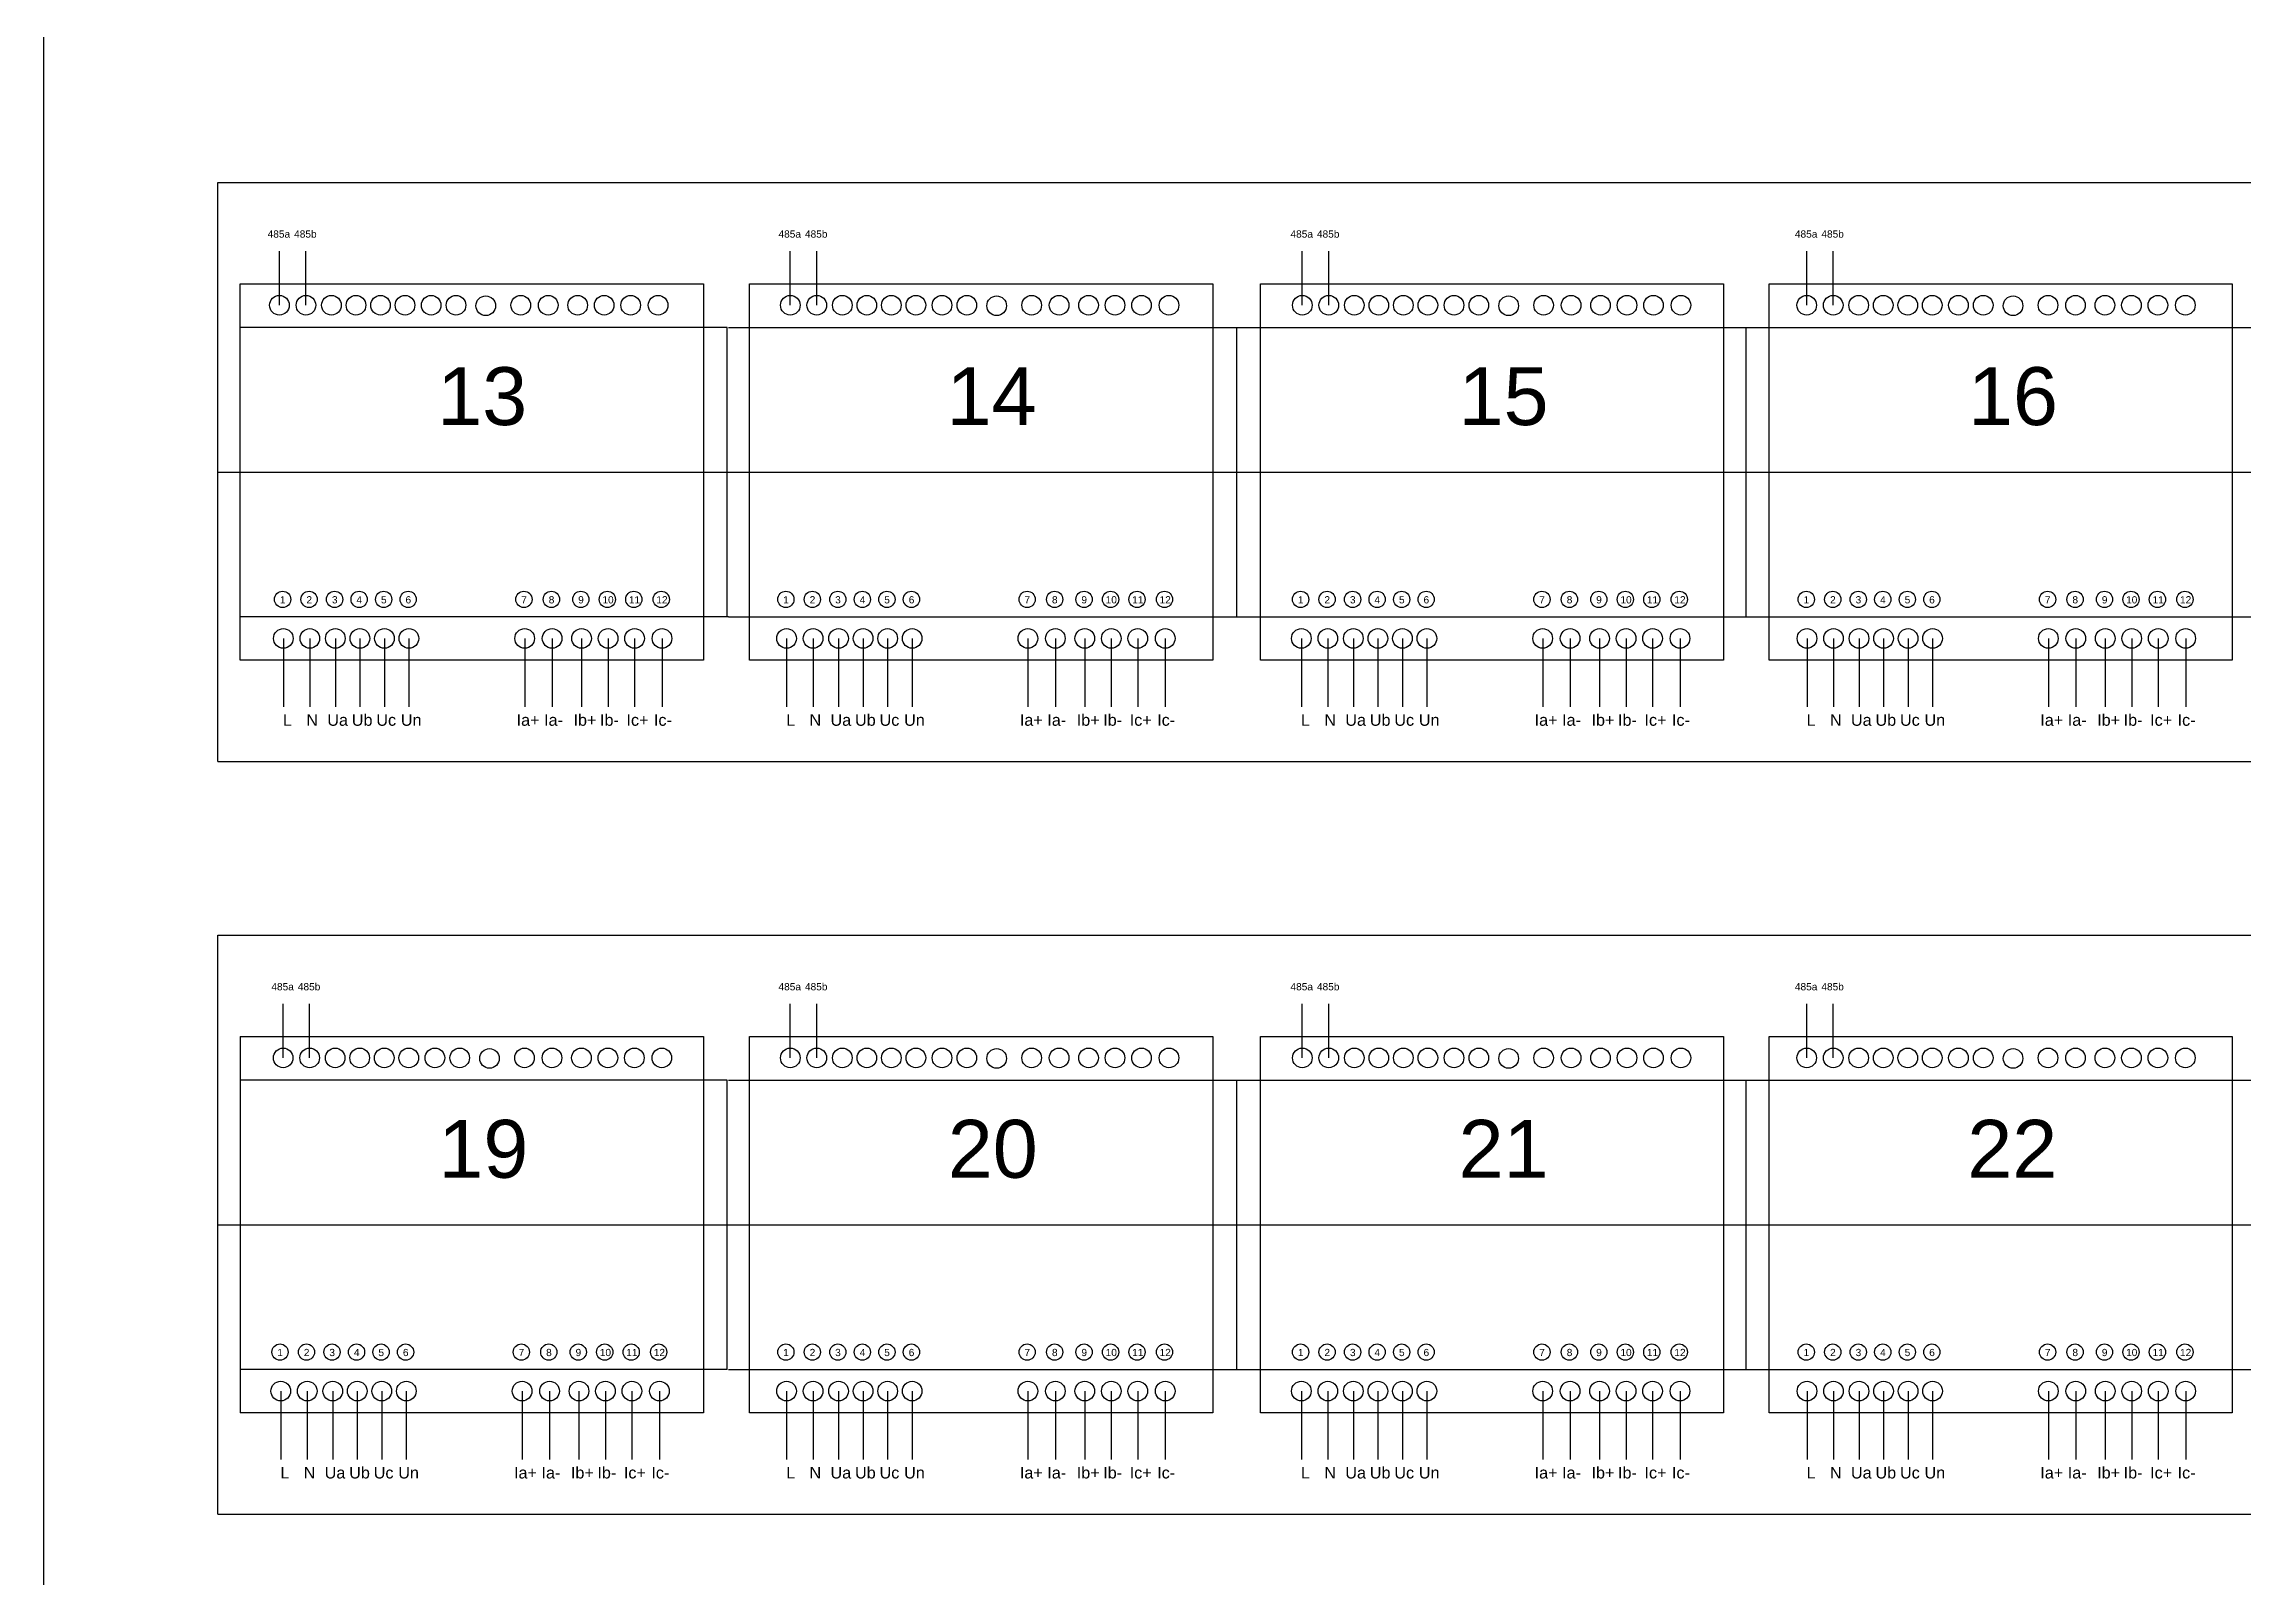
# Model space of a CAD drawing. Header units: millimetres. Extents: x 4250 to 10506, y 600 to 2800.
# Drawn here: x 9218 to 9978, y 1588 to 2118 of the extents above; entities that cross this region are included whole.
import ezdxf

# ---------------------------------------------------------------- set-up
doc = ezdxf.new("R2010")
doc.units = ezdxf.units.MM
doc.styles.get("Standard").update_dxf_attribs({"font": 'arial.ttf'})

msp = doc.modelspace()

# ---------------------------------------------------------------- linework, layer by layer
for p, q in [((9218.16, 599.808), (9218.16, 2799.808)), ((9278.16, 1869.808), (9278.16, 2069.808)), ((9278.16, 2069.808), (10158.16, 2069.808)), ((9299.497, 2027.452), (9299.497, 2046.142)), ((9308.646, 2027.452), (9308.646, 2046.142)), ((9475.962, 2027.452), (9475.962, 2046.142)), ((9485.111, 2027.452), (9485.111, 2046.142)), ((9652.82, 2027.452), (9652.82, 2046.142)), ((9661.969, 2027.452), (9661.969, 2046.142)), ((9827.061, 2027.452), (9827.061, 2046.142)), ((9836.21, 2027.452), (9836.21, 2046.142)), ((9285.918, 1904.808), (9285.918, 2034.808)), ((9285.918, 2034.808), (9445.918, 2034.808)), ((9285.918, 2034.808), (9445.918, 2034.808)), ((9445.918, 2034.808), (9445.918, 1904.808)), ((9445.918, 2034.808), (9445.918, 1904.808)), ((9461.887, 1904.808), (9461.887, 2034.808)), ((9461.887, 2034.808), (9621.887, 2034.808)), ((9621.887, 2034.808), (9621.887, 1904.808)), ((9638.343, 1904.808), (9638.343, 2034.808)), ((9638.343, 2034.808), (9798.343, 2034.808)), ((9798.343, 2034.808), (9798.343, 1904.808)), ((9814.074, 1904.808), (9814.074, 2034.808)), ((9814.074, 2034.808), (9974.074, 2034.808)), ((9974.074, 2034.808), (9974.074, 1904.808)), ((9454.16, 1919.808), (9454.16, 2019.808)), ((9454.572, 2019.808), (10334.572, 2019.808)), ((9454.572, 2019.808), (10334.572, 2019.808)), ((9630.16, 1919.808), (9630.16, 2019.808)), ((9806.16, 1919.808), (9806.16, 2019.808)), ((9278.16, 1969.808), (10158.16, 1969.808)), ((9454.572, 1919.808), (10334.572, 1919.808)), ((9454.572, 1919.808), (10334.572, 1919.808)), ((9300.842, 1912.362), (9300.842, 1888.782)), ((9309.992, 1912.362), (9309.992, 1888.782)), ((9318.802, 1912.362), (9318.802, 1888.782)), ((9327.273, 1912.362), (9327.273, 1888.782)), ((9335.745, 1912.362), (9335.745, 1888.782)), ((9344.216, 1912.362), (9344.216, 1888.782)), ((9384.202, 1912.362), (9384.202, 1888.782)), ((9393.69, 1912.362), (9393.69, 1888.782)), ((9403.856, 1912.362), (9403.856, 1888.782)), ((9413.005, 1912.362), (9413.005, 1888.782)), ((9422.154, 1912.362), (9422.154, 1888.782)), ((9431.642, 1912.362), (9431.642, 1888.782)), ((9474.677, 1912.362), (9474.677, 1888.782)), ((9483.826, 1912.362), (9483.826, 1888.782)), ((9492.637, 1912.362), (9492.637, 1888.782)), ((9501.108, 1912.362), (9501.108, 1888.782)), ((9509.58, 1912.362), (9509.58, 1888.782)), ((9518.051, 1912.362), (9518.051, 1888.782)), ((9558.036, 1912.362), (9558.036, 1888.782)), ((9567.524, 1912.362), (9567.524, 1888.782)), ((9577.69, 1912.362), (9577.69, 1888.782)), ((9586.839, 1912.362), (9586.839, 1888.782)), ((9595.989, 1912.362), (9595.989, 1888.782)), ((9605.477, 1912.362), (9605.477, 1888.782)), ((9652.496, 1912.362), (9652.496, 1888.782)), ((9661.645, 1912.362), (9661.645, 1888.782)), ((9670.456, 1912.362), (9670.456, 1888.782)), ((9678.927, 1912.362), (9678.927, 1888.782)), ((9687.399, 1912.362), (9687.399, 1888.782)), ((9695.87, 1912.362), (9695.87, 1888.782)), ((9735.855, 1912.362), (9735.855, 1888.782)), ((9745.343, 1912.362), (9745.343, 1888.782)), ((9755.509, 1912.362), (9755.509, 1888.782)), ((9764.658, 1912.362), (9764.658, 1888.782)), ((9773.808, 1912.362), (9773.808, 1888.782)), ((9783.296, 1912.362), (9783.296, 1888.782)), ((9827.169, 1912.362), (9827.169, 1888.782)), ((9836.319, 1912.362), (9836.319, 1888.782)), ((9845.129, 1912.362), (9845.129, 1888.782)), ((9853.6, 1912.362), (9853.6, 1888.782)), ((9862.072, 1912.362), (9862.072, 1888.782)), ((9870.543, 1912.362), (9870.543, 1888.782)), ((9910.529, 1912.362), (9910.529, 1888.782)), ((9920.017, 1912.362), (9920.017, 1888.782)), ((9930.183, 1912.362), (9930.183, 1888.782)), ((9939.332, 1912.362), (9939.332, 1888.782)), ((9948.481, 1912.362), (9948.481, 1888.782)), ((9957.969, 1912.362), (9957.969, 1888.782)), ((9445.918, 1904.808), (9285.918, 1904.808)), ((9445.918, 1904.808), (9285.918, 1904.808)), ((9621.887, 1904.808), (9461.887, 1904.808)), ((9798.343, 1904.808), (9638.343, 1904.808)), ((9974.074, 1904.808), (9814.074, 1904.808)), ((9278.16, 1869.808), (10158.16, 1869.808)), ((9278.16, 1609.808), (9278.16, 1809.808)), ((9278.16, 1809.808), (10158.16, 1809.808)), ((9300.781, 1767.452), (9300.781, 1786.142)), ((9309.93, 1767.452), (9309.93, 1786.142)), ((9475.962, 1767.452), (9475.962, 1786.142)), ((9485.111, 1767.452), (9485.111, 1786.142)), ((9652.82, 1767.452), (9652.82, 1786.142)), ((9661.969, 1767.452), (9661.969, 1786.142)), ((9827.061, 1767.452), (9827.061, 1786.142)), ((9836.21, 1767.452), (9836.21, 1786.142)), ((9285.918, 1774.808), (9445.918, 1774.808)), ((9285.918, 1774.808), (9285.918, 1644.808)), ((9445.918, 1774.808), (9445.918, 1644.808)), ((9461.887, 1644.808), (9461.887, 1774.808)), ((9461.887, 1774.808), (9621.887, 1774.808)), ((9621.887, 1774.808), (9621.887, 1644.808)), ((9638.343, 1644.808), (9638.343, 1774.808)), ((9638.343, 1774.808), (9798.343, 1774.808)), ((9798.343, 1774.808), (9798.343, 1644.808)), ((9814.074, 1644.808), (9814.074, 1774.808)), ((9814.074, 1774.808), (9974.074, 1774.808)), ((9974.074, 1774.808), (9974.074, 1644.808)), ((9454.16, 1659.808), (9454.16, 1759.808)), ((9454.572, 1759.808), (10334.572, 1759.808)), ((9454.572, 1759.808), (10334.572, 1759.808)), ((9630.16, 1659.808), (9630.16, 1759.808)), ((9806.16, 1659.808), (9806.16, 1759.808)), ((9278.16, 1709.808), (10158.16, 1709.808)), ((9454.572, 1659.808), (10334.572, 1659.808)), ((9454.572, 1659.808), (10334.572, 1659.808)), ((9299.944, 1652.362), (9299.944, 1628.782)), ((9309.093, 1652.362), (9309.093, 1628.782)), ((9317.903, 1652.362), (9317.903, 1628.782)), ((9326.375, 1652.362), (9326.375, 1628.782)), ((9334.846, 1652.362), (9334.846, 1628.782)), ((9343.318, 1652.362), (9343.318, 1628.782)), ((9383.303, 1652.362), (9383.303, 1628.782)), ((9392.791, 1652.362), (9392.791, 1628.782)), ((9402.957, 1652.362), (9402.957, 1628.782)), ((9412.106, 1652.362), (9412.106, 1628.782)), ((9421.255, 1652.362), (9421.255, 1628.782)), ((9430.743, 1652.362), (9430.743, 1628.782)), ((9474.677, 1652.362), (9474.677, 1628.782)), ((9483.826, 1652.362), (9483.826, 1628.782)), ((9492.637, 1652.362), (9492.637, 1628.782)), ((9501.108, 1652.362), (9501.108, 1628.782)), ((9509.58, 1652.362), (9509.58, 1628.782)), ((9518.051, 1652.362), (9518.051, 1628.782)), ((9558.036, 1652.362), (9558.036, 1628.782)), ((9567.524, 1652.362), (9567.524, 1628.782)), ((9577.69, 1652.362), (9577.69, 1628.782)), ((9586.839, 1652.362), (9586.839, 1628.782)), ((9595.989, 1652.362), (9595.989, 1628.782)), ((9605.477, 1652.362), (9605.477, 1628.782)), ((9652.496, 1652.362), (9652.496, 1628.782)), ((9661.645, 1652.362), (9661.645, 1628.782)), ((9670.456, 1652.362), (9670.456, 1628.782)), ((9678.927, 1652.362), (9678.927, 1628.782)), ((9687.399, 1652.362), (9687.399, 1628.782)), ((9695.87, 1652.362), (9695.87, 1628.782)), ((9735.855, 1652.362), (9735.855, 1628.782)), ((9745.343, 1652.362), (9745.343, 1628.782)), ((9755.509, 1652.362), (9755.509, 1628.782)), ((9764.658, 1652.362), (9764.658, 1628.782)), ((9773.808, 1652.362), (9773.808, 1628.782)), ((9783.296, 1652.362), (9783.296, 1628.782)), ((9827.169, 1652.362), (9827.169, 1628.782)), ((9836.319, 1652.362), (9836.319, 1628.782)), ((9845.129, 1652.362), (9845.129, 1628.782)), ((9853.6, 1652.362), (9853.6, 1628.782)), ((9862.072, 1652.362), (9862.072, 1628.782)), ((9870.543, 1652.362), (9870.543, 1628.782)), ((9910.529, 1652.362), (9910.529, 1628.782)), ((9920.017, 1652.362), (9920.017, 1628.782)), ((9930.183, 1652.362), (9930.183, 1628.782)), ((9939.332, 1652.362), (9939.332, 1628.782)), ((9948.481, 1652.362), (9948.481, 1628.782)), ((9957.969, 1652.362), (9957.969, 1628.782)), ((9445.918, 1644.808), (9285.918, 1644.808)), ((9621.887, 1644.808), (9461.887, 1644.808)), ((9798.343, 1644.808), (9638.343, 1644.808)), ((9974.074, 1644.808), (9814.074, 1644.808)), ((9278.16, 1609.808), (10158.16, 1609.808))]:
    msp.add_line(p, q)
for centre, radius in [((9299.497, 2027.452), 3.389), ((9308.646, 2027.452), 3.389), ((9317.456, 2027.452), 3.389), ((9325.928, 2027.452), 3.389), ((9334.399, 2027.452), 3.389), ((9342.871, 2027.452), 3.389), ((9351.902, 2027.452), 3.389), ((9360.479, 2027.452), 3.389), ((9370.772, 2027.28), 3.389), ((9382.856, 2027.452), 3.389), ((9392.344, 2027.452), 3.389), ((9402.51, 2027.452), 3.389), ((9411.659, 2027.452), 3.389), ((9420.808, 2027.452), 3.389), ((9430.297, 2027.452), 3.389), ((9475.962, 2027.452), 3.389), ((9485.111, 2027.452), 3.389), ((9493.922, 2027.452), 3.389), ((9502.393, 2027.452), 3.389), ((9510.865, 2027.452), 3.389), ((9519.336, 2027.452), 3.389), ((9528.367, 2027.452), 3.389), ((9536.945, 2027.452), 3.389), ((9547.238, 2027.28), 3.389), ((9559.322, 2027.452), 3.389), ((9568.81, 2027.452), 3.389), ((9578.975, 2027.452), 3.389), ((9588.125, 2027.452), 3.389), ((9597.274, 2027.452), 3.389), ((9606.762, 2027.452), 3.389), ((9652.82, 2027.452), 3.389), ((9661.969, 2027.452), 3.389), ((9670.779, 2027.452), 3.389), ((9679.251, 2027.452), 3.389), ((9687.722, 2027.452), 3.389), ((9696.194, 2027.452), 3.389), ((9705.225, 2027.452), 3.389), ((9713.802, 2027.452), 3.389), ((9724.095, 2027.28), 3.389), ((9736.179, 2027.452), 3.389), ((9745.667, 2027.452), 3.389), ((9755.833, 2027.452), 3.389), ((9764.982, 2027.452), 3.389), ((9774.131, 2027.452), 3.389), ((9783.619, 2027.452), 3.389), ((9827.061, 2027.452), 3.389), ((9836.21, 2027.452), 3.389), ((9845.02, 2027.452), 3.389), ((9853.492, 2027.452), 3.389), ((9861.963, 2027.452), 3.389), ((9870.435, 2027.452), 3.389), ((9879.466, 2027.452), 3.389), ((9888.043, 2027.452), 3.389), ((9898.336, 2027.28), 3.389), ((9910.42, 2027.452), 3.389), ((9919.908, 2027.452), 3.389), ((9930.074, 2027.452), 3.389), ((9939.223, 2027.452), 3.389), ((9948.372, 2027.452), 3.389), ((9957.86, 2027.452), 3.389), ((9300.585, 1925.846), 2.807), ((9309.734, 1925.846), 2.807), ((9318.544, 1925.846), 2.807), ((9327.016, 1925.846), 2.807), ((9335.487, 1925.846), 2.807), ((9343.959, 1925.846), 2.807), ((9383.944, 1925.846), 2.807), ((9393.432, 1925.846), 2.807), ((9403.598, 1925.846), 2.807), ((9412.747, 1925.846), 2.807), ((9421.896, 1925.846), 2.807), ((9431.384, 1925.846), 2.807), ((9474.42, 1925.846), 2.807), ((9483.569, 1925.846), 2.807), ((9492.379, 1925.846), 2.807), ((9500.851, 1925.846), 2.807), ((9509.322, 1925.846), 2.807), ((9517.794, 1925.846), 2.807), ((9557.779, 1925.846), 2.807), ((9567.267, 1925.846), 2.807), ((9577.433, 1925.846), 2.807), ((9586.582, 1925.846), 2.807), ((9595.731, 1925.846), 2.807), ((9605.219, 1925.846), 2.807), ((9652.239, 1925.846), 2.807), ((9661.388, 1925.846), 2.807), ((9670.198, 1925.846), 2.807), ((9678.67, 1925.846), 2.807), ((9687.141, 1925.846), 2.807), ((9695.613, 1925.846), 2.807), ((9735.598, 1925.846), 2.807), ((9745.086, 1925.846), 2.807), ((9755.252, 1925.846), 2.807), ((9764.401, 1925.846), 2.807), ((9773.55, 1925.846), 2.807), ((9783.038, 1925.846), 2.807), ((9826.912, 1925.846), 2.807), ((9836.061, 1925.846), 2.807), ((9844.871, 1925.846), 2.807), ((9853.343, 1925.846), 2.807), ((9861.814, 1925.846), 2.807), ((9870.286, 1925.846), 2.807), ((9910.271, 1925.846), 2.807), ((9919.759, 1925.846), 2.807), ((9929.925, 1925.846), 2.807), ((9939.074, 1925.846), 2.807), ((9948.223, 1925.846), 2.807), ((9957.712, 1925.846), 2.807), ((9300.842, 1912.362), 3.389), ((9309.992, 1912.362), 3.389), ((9318.802, 1912.362), 3.389), ((9327.273, 1912.362), 3.389), ((9335.745, 1912.362), 3.389), ((9344.216, 1912.362), 3.389), ((9384.202, 1912.362), 3.389), ((9393.69, 1912.362), 3.389), ((9403.856, 1912.362), 3.389), ((9413.005, 1912.362), 3.389), ((9422.154, 1912.362), 3.389), ((9431.642, 1912.362), 3.389), ((9474.677, 1912.362), 3.389), ((9483.826, 1912.362), 3.389), ((9492.637, 1912.362), 3.389), ((9501.108, 1912.362), 3.389), ((9509.58, 1912.362), 3.389), ((9518.051, 1912.362), 3.389), ((9558.036, 1912.362), 3.389), ((9567.524, 1912.362), 3.389), ((9577.69, 1912.362), 3.389), ((9586.839, 1912.362), 3.389), ((9595.989, 1912.362), 3.389), ((9605.477, 1912.362), 3.389), ((9652.496, 1912.362), 3.389), ((9661.645, 1912.362), 3.389), ((9670.456, 1912.362), 3.389), ((9678.927, 1912.362), 3.389), ((9687.399, 1912.362), 3.389), ((9695.87, 1912.362), 3.389), ((9735.855, 1912.362), 3.389), ((9745.343, 1912.362), 3.389), ((9755.509, 1912.362), 3.389), ((9764.658, 1912.362), 3.389), ((9773.808, 1912.362), 3.389), ((9783.296, 1912.362), 3.389), ((9827.169, 1912.362), 3.389), ((9836.319, 1912.362), 3.389), ((9845.129, 1912.362), 3.389), ((9853.6, 1912.362), 3.389), ((9862.072, 1912.362), 3.389), ((9870.543, 1912.362), 3.389), ((9910.529, 1912.362), 3.389), ((9920.017, 1912.362), 3.389), ((9930.183, 1912.362), 3.389), ((9939.332, 1912.362), 3.389), ((9948.481, 1912.362), 3.389), ((9957.969, 1912.362), 3.389), ((9300.781, 1767.452), 3.389), ((9309.93, 1767.452), 3.389), ((9318.74, 1767.452), 3.389), ((9327.212, 1767.452), 3.389), ((9335.683, 1767.452), 3.389), ((9344.155, 1767.452), 3.389), ((9353.186, 1767.452), 3.389), ((9361.763, 1767.452), 3.389), ((9384.14, 1767.452), 3.389), ((9393.628, 1767.452), 3.389), ((9403.794, 1767.452), 3.389), ((9412.943, 1767.452), 3.389), ((9422.092, 1767.452), 3.389), ((9431.58, 1767.452), 3.389), ((9475.962, 1767.452), 3.389), ((9485.111, 1767.452), 3.389), ((9493.922, 1767.452), 3.389), ((9502.393, 1767.452), 3.389), ((9510.865, 1767.452), 3.389), ((9519.336, 1767.452), 3.389), ((9528.367, 1767.452), 3.389), ((9536.945, 1767.452), 3.389), ((9559.322, 1767.452), 3.389), ((9568.81, 1767.452), 3.389), ((9578.975, 1767.452), 3.389), ((9588.125, 1767.452), 3.389), ((9597.274, 1767.452), 3.389), ((9606.762, 1767.452), 3.389), ((9652.82, 1767.452), 3.389), ((9661.969, 1767.452), 3.389), ((9670.779, 1767.452), 3.389), ((9679.251, 1767.452), 3.389), ((9687.722, 1767.452), 3.389), ((9696.194, 1767.452), 3.389), ((9705.225, 1767.452), 3.389), ((9713.802, 1767.452), 3.389), ((9736.179, 1767.452), 3.389), ((9745.667, 1767.452), 3.389), ((9755.833, 1767.452), 3.389), ((9764.982, 1767.452), 3.389), ((9774.131, 1767.452), 3.389), ((9783.619, 1767.452), 3.389), ((9827.061, 1767.452), 3.389), ((9836.21, 1767.452), 3.389), ((9845.02, 1767.452), 3.389), ((9853.492, 1767.452), 3.389), ((9861.963, 1767.452), 3.389), ((9870.435, 1767.452), 3.389), ((9879.466, 1767.452), 3.389), ((9888.043, 1767.452), 3.389), ((9910.42, 1767.452), 3.389), ((9919.908, 1767.452), 3.389), ((9930.074, 1767.452), 3.389), ((9939.223, 1767.452), 3.389), ((9948.372, 1767.452), 3.389), ((9957.86, 1767.452), 3.389), ((9372.056, 1767.28), 3.389), ((9547.238, 1767.28), 3.389), ((9724.095, 1767.28), 3.389), ((9898.336, 1767.28), 3.389), ((9299.686, 1665.846), 2.807), ((9299.686, 1665.846), 2.807), ((9308.835, 1665.846), 2.807), ((9308.835, 1665.846), 2.807), ((9317.646, 1665.846), 2.807), ((9317.646, 1665.846), 2.807), ((9326.117, 1665.846), 2.807), ((9326.117, 1665.846), 2.807), ((9334.589, 1665.846), 2.807), ((9334.589, 1665.846), 2.807), ((9343.06, 1665.846), 2.807), ((9343.06, 1665.846), 2.807), ((9383.046, 1665.846), 2.807), ((9383.046, 1665.846), 2.807), ((9392.534, 1665.846), 2.807), ((9392.534, 1665.846), 2.807), ((9402.699, 1665.846), 2.807), ((9402.699, 1665.846), 2.807), ((9411.849, 1665.846), 2.807), ((9411.849, 1665.846), 2.807), ((9420.998, 1665.846), 2.807), ((9420.998, 1665.846), 2.807), ((9430.486, 1665.846), 2.807), ((9430.486, 1665.846), 2.807), ((9474.42, 1665.846), 2.807), ((9483.569, 1665.846), 2.807), ((9492.379, 1665.846), 2.807), ((9500.851, 1665.846), 2.807), ((9509.322, 1665.846), 2.807), ((9517.794, 1665.846), 2.807), ((9557.779, 1665.846), 2.807), ((9567.267, 1665.846), 2.807), ((9577.433, 1665.846), 2.807), ((9586.582, 1665.846), 2.807), ((9595.731, 1665.846), 2.807), ((9605.219, 1665.846), 2.807), ((9652.239, 1665.846), 2.807), ((9661.388, 1665.846), 2.807), ((9670.198, 1665.846), 2.807), ((9678.67, 1665.846), 2.807), ((9687.141, 1665.846), 2.807), ((9695.613, 1665.846), 2.807), ((9735.598, 1665.846), 2.807), ((9745.086, 1665.846), 2.807), ((9755.252, 1665.846), 2.807), ((9764.401, 1665.846), 2.807), ((9773.55, 1665.846), 2.807), ((9783.038, 1665.846), 2.807), ((9826.912, 1665.846), 2.807), ((9836.061, 1665.846), 2.807), ((9844.871, 1665.846), 2.807), ((9853.343, 1665.846), 2.807), ((9861.814, 1665.846), 2.807), ((9870.286, 1665.846), 2.807), ((9910.271, 1665.846), 2.807), ((9919.759, 1665.846), 2.807), ((9929.925, 1665.846), 2.807), ((9939.074, 1665.846), 2.807), ((9948.223, 1665.846), 2.807), ((9957.712, 1665.846), 2.807), ((9299.944, 1652.362), 3.389), ((9309.093, 1652.362), 3.389), ((9317.903, 1652.362), 3.389), ((9326.375, 1652.362), 3.389), ((9334.846, 1652.362), 3.389), ((9343.318, 1652.362), 3.389), ((9383.303, 1652.362), 3.389), ((9392.791, 1652.362), 3.389), ((9402.957, 1652.362), 3.389), ((9412.106, 1652.362), 3.389), ((9421.255, 1652.362), 3.389), ((9430.743, 1652.362), 3.389), ((9474.677, 1652.362), 3.389), ((9483.826, 1652.362), 3.389), ((9492.637, 1652.362), 3.389), ((9501.108, 1652.362), 3.389), ((9509.58, 1652.362), 3.389), ((9518.051, 1652.362), 3.389), ((9558.036, 1652.362), 3.389), ((9567.524, 1652.362), 3.389), ((9577.69, 1652.362), 3.389), ((9586.839, 1652.362), 3.389), ((9595.989, 1652.362), 3.389), ((9605.477, 1652.362), 3.389), ((9652.496, 1652.362), 3.389), ((9661.645, 1652.362), 3.389), ((9670.456, 1652.362), 3.389), ((9678.927, 1652.362), 3.389), ((9687.399, 1652.362), 3.389), ((9695.87, 1652.362), 3.389), ((9735.855, 1652.362), 3.389), ((9745.343, 1652.362), 3.389), ((9755.509, 1652.362), 3.389), ((9764.658, 1652.362), 3.389), ((9773.808, 1652.362), 3.389), ((9783.296, 1652.362), 3.389), ((9827.169, 1652.362), 3.389), ((9836.319, 1652.362), 3.389), ((9845.129, 1652.362), 3.389), ((9853.6, 1652.362), 3.389), ((9862.072, 1652.362), 3.389), ((9870.543, 1652.362), 3.389), ((9910.529, 1652.362), 3.389), ((9920.017, 1652.362), 3.389), ((9930.183, 1652.362), 3.389), ((9939.332, 1652.362), 3.389), ((9948.481, 1652.362), 3.389), ((9957.969, 1652.362), 3.389)]:
    msp.add_circle(centre, radius)
at = {"layer": 'Defpoints'}
for p, q in [((9454.16, 2019.808), (9285.918, 2019.808)), ((9454.572, 1919.808), (9285.918, 1919.808)), ((9454.16, 1759.808), (9285.918, 1759.808)), ((9454.16, 1659.808), (9285.918, 1659.808))]:
    msp.add_line(p, q, dxfattribs=at)

# ---------------------------------------------------------------- texts
at = {"attachment_point": 1}
for s, width, insert, char_height in [('485a', 6.08527, (9295.414, 2053.305), 2.5), ('485b', 6.08527, (9304.563, 2053.305), 2.5), ('485a', 6.08527, (9471.879, 2053.305), 2.5), ('485b', 6.08527, (9481.028, 2053.305), 2.5), ('485a', 6.08527, (9648.737, 2053.305), 2.5), ('485b', 6.08527, (9657.886, 2053.305), 2.5), ('485a', 6.08527, (9822.978, 2053.305), 2.5), ('485b', 6.08527, (9832.127, 2053.305), 2.5), ('13', 33.94934, (9353.991, 2006.051), 20), ('16', 33.94934, (9882.783, 2006.051), 20), ('14', 33.94934, (9529.96, 2006.051), 20), ('15', 33.94934, (9706.814, 2006.051), 20), ('1', 3.30507, (9299.666, 1926.954), 2.5), ('2', 3.30507, (9308.815, 1926.954), 2.5), ('3', 3.30507, (9317.626, 1926.954), 2.5), ('4', 3.30507, (9326.097, 1926.954), 2.5), ('5', 3.30507, (9334.569, 1926.954), 2.5), ('6', 3.30507, (9343.04, 1926.954), 2.5), ('7', 3.30507, (9383.026, 1926.954), 2.5), ('8', 3.30507, (9392.514, 1926.954), 2.5), ('9', 3.30507, (9402.679, 1926.954), 2.5), ('10', 3.30507, (9411.052, 1926.954), 2.5), ('11', 3.30507, (9420.201, 1926.954), 2.5), ('12', 3.30507, (9429.689, 1926.954), 2.5), ('1', 3.30507, (9473.501, 1926.954), 2.5), ('2', 3.30507, (9482.65, 1926.954), 2.5), ('3', 3.30507, (9491.46, 1926.954), 2.5), ('4', 3.30507, (9499.932, 1926.954), 2.5), ('5', 3.30507, (9508.403, 1926.954), 2.5), ('6', 3.30507, (9516.875, 1926.954), 2.5), ('7', 3.30507, (9556.86, 1926.954), 2.5), ('8', 3.30507, (9566.348, 1926.954), 2.5), ('9', 3.30507, (9576.514, 1926.954), 2.5), ('10', 3.30507, (9584.887, 1926.954), 2.5), ('11', 3.30507, (9594.036, 1926.954), 2.5), ('12', 3.30507, (9603.524, 1926.954), 2.5), ('1', 3.30507, (9651.32, 1926.954), 2.5), ('2', 3.30507, (9660.469, 1926.954), 2.5), ('3', 3.30507, (9669.279, 1926.954), 2.5), ('4', 3.30507, (9677.751, 1926.954), 2.5), ('5', 3.30507, (9686.222, 1926.954), 2.5), ('6', 3.30507, (9694.694, 1926.954), 2.5), ('7', 3.30507, (9734.679, 1926.954), 2.5), ('8', 3.30507, (9744.167, 1926.954), 2.5), ('9', 3.30507, (9754.333, 1926.954), 2.5), ('10', 3.30507, (9762.706, 1926.954), 2.5), ('11', 3.30507, (9771.855, 1926.954), 2.5), ('12', 3.30507, (9781.343, 1926.954), 2.5), ('1', 3.30507, (9825.993, 1926.954), 2.5), ('2', 3.30507, (9835.142, 1926.954), 2.5), ('3', 3.30507, (9843.953, 1926.954), 2.5), ('4', 3.30507, (9852.424, 1926.954), 2.5), ('5', 3.30507, (9860.896, 1926.954), 2.5), ('6', 3.30507, (9869.367, 1926.954), 2.5), ('7', 3.30507, (9909.353, 1926.954), 2.5), ('8', 3.30507, (9918.841, 1926.954), 2.5), ('9', 3.30507, (9929.006, 1926.954), 2.5), ('10', 3.30507, (9937.379, 1926.954), 2.5), ('11', 3.30507, (9946.528, 1926.954), 2.5), ('12', 3.30507, (9956.016, 1926.954), 2.5), ('L', 6.08527, (9300.702, 1886.183), 4), ('N', 6.08527, (9308.75, 1886.183), 4), ('Ua', 6.08527, (9316.018, 1886.183), 4), ('Ub', 6.08527, (9324.49, 1886.183), 4), ('Uc', 6.08527, (9332.961, 1886.183), 4), ('Un', 6.08527, (9341.433, 1886.183), 4), ('Ia+', 6.08527, (9381.418, 1886.183), 4), ('Ia-', 6.08527, (9390.906, 1886.183), 4), ('Ib+', 6.08527, (9401.072, 1886.183), 4), ('Ib-', 6.08527, (9410.221, 1886.183), 4), ('Ic+', 6.08527, (9419.37, 1886.183), 4), ('Ic-', 6.08527, (9428.859, 1886.183), 4), ('L', 6.08527, (9474.536, 1886.183), 4), ('N', 6.08527, (9482.584, 1886.183), 4), ('Ua', 6.08527, (9489.853, 1886.183), 4), ('Ub', 6.08527, (9498.325, 1886.183), 4), ('Uc', 6.08527, (9506.796, 1886.183), 4), ('Un', 6.08527, (9515.268, 1886.183), 4), ('Ia+', 6.08527, (9555.253, 1886.183), 4), ('Ia-', 6.08527, (9564.741, 1886.183), 4), ('Ib+', 6.08527, (9574.907, 1886.183), 4), ('Ib-', 6.08527, (9584.056, 1886.183), 4), ('Ic+', 6.08527, (9593.205, 1886.183), 4), ('Ic-', 6.08527, (9602.693, 1886.183), 4), ('L', 6.08527, (9652.355, 1886.183), 4), ('N', 6.08527, (9660.403, 1886.183), 4), ('Ua', 6.08527, (9667.672, 1886.183), 4), ('Ub', 6.08527, (9676.144, 1886.183), 4), ('Uc', 6.08527, (9684.615, 1886.183), 4), ('Un', 6.08527, (9693.087, 1886.183), 4), ('Ia+', 6.08527, (9733.072, 1886.183), 4), ('Ia-', 6.08527, (9742.56, 1886.183), 4), ('Ib+', 6.08527, (9752.726, 1886.183), 4), ('Ib-', 6.08527, (9761.875, 1886.183), 4), ('Ic+', 6.08527, (9771.024, 1886.183), 4), ('Ic-', 6.08527, (9780.512, 1886.183), 4), ('L', 6.08527, (9827.029, 1886.183), 4), ('N', 6.08527, (9835.077, 1886.183), 4), ('Ua', 6.08527, (9842.346, 1886.183), 4), ('Ub', 6.08527, (9850.817, 1886.183), 4), ('Uc', 6.08527, (9859.288, 1886.183), 4), ('Un', 6.08527, (9867.76, 1886.183), 4), ('Ia+', 6.08527, (9907.745, 1886.183), 4), ('Ia-', 6.08527, (9917.233, 1886.183), 4), ('Ib+', 6.08527, (9927.399, 1886.183), 4), ('Ib-', 6.08527, (9936.548, 1886.183), 4), ('Ic+', 6.08527, (9945.698, 1886.183), 4), ('Ic-', 6.08527, (9955.186, 1886.183), 4), ('485a', 6.08527, (9296.698, 1793.305), 2.5), ('485b', 6.08527, (9305.847, 1793.305), 2.5), ('485a', 6.08527, (9471.879, 1793.305), 2.5), ('485b', 6.08527, (9481.028, 1793.305), 2.5), ('485a', 6.08527, (9648.737, 1793.305), 2.5), ('485b', 6.08527, (9657.886, 1793.305), 2.5), ('485a', 6.08527, (9822.978, 1793.305), 2.5), ('485b', 6.08527, (9832.127, 1793.305), 2.5), ('19', 33.94934, (9354.39, 1746.051), 20), ('20', 33.94934, (9530.359, 1746.051), 20), ('21', 33.94934, (9706.814, 1746.051), 20), ('22', 33.94934, (9882.546, 1746.051), 20), ('1', 3.30507, (9298.768, 1666.954), 2.5), ('1', 3.30507, (9298.768, 1666.954), 2.5), ('2', 3.30507, (9307.917, 1666.954), 2.5), ('2', 3.30507, (9307.917, 1666.954), 2.5), ('3', 3.30507, (9316.727, 1666.954), 2.5), ('3', 3.30507, (9316.727, 1666.954), 2.5), ('4', 3.30507, (9325.199, 1666.954), 2.5), ('4', 3.30507, (9325.199, 1666.954), 2.5), ('5', 3.30507, (9333.67, 1666.954), 2.5), ('5', 3.30507, (9333.67, 1666.954), 2.5), ('6', 3.30507, (9342.142, 1666.954), 2.5), ('6', 3.30507, (9342.142, 1666.954), 2.5), ('7', 3.30507, (9382.127, 1666.954), 2.5), ('7', 3.30507, (9382.127, 1666.954), 2.5), ('8', 3.30507, (9391.615, 1666.954), 2.5), ('8', 3.30507, (9391.615, 1666.954), 2.5), ('9', 3.30507, (9401.781, 1666.954), 2.5), ('9', 3.30507, (9401.781, 1666.954), 2.5), ('10', 3.30507, (9410.153, 1666.954), 2.5), ('10', 3.30507, (9410.153, 1666.954), 2.5), ('11', 3.30507, (9419.303, 1666.954), 2.5), ('11', 3.30507, (9419.303, 1666.954), 2.5), ('12', 3.30507, (9428.791, 1666.954), 2.5), ('12', 3.30507, (9428.791, 1666.954), 2.5), ('1', 3.30507, (9473.501, 1666.954), 2.5), ('2', 3.30507, (9482.65, 1666.954), 2.5), ('3', 3.30507, (9491.46, 1666.954), 2.5), ('4', 3.30507, (9499.932, 1666.954), 2.5), ('5', 3.30507, (9508.403, 1666.954), 2.5), ('6', 3.30507, (9516.875, 1666.954), 2.5), ('7', 3.30507, (9556.86, 1666.954), 2.5), ('8', 3.30507, (9566.348, 1666.954), 2.5), ('9', 3.30507, (9576.514, 1666.954), 2.5), ('10', 3.30507, (9584.887, 1666.954), 2.5), ('11', 3.30507, (9594.036, 1666.954), 2.5), ('12', 3.30507, (9603.524, 1666.954), 2.5), ('1', 3.30507, (9651.32, 1666.954), 2.5), ('2', 3.30507, (9660.469, 1666.954), 2.5), ('3', 3.30507, (9669.279, 1666.954), 2.5), ('4', 3.30507, (9677.751, 1666.954), 2.5), ('5', 3.30507, (9686.222, 1666.954), 2.5), ('6', 3.30507, (9694.694, 1666.954), 2.5), ('7', 3.30507, (9734.679, 1666.954), 2.5), ('8', 3.30507, (9744.167, 1666.954), 2.5), ('9', 3.30507, (9754.333, 1666.954), 2.5), ('10', 3.30507, (9762.706, 1666.954), 2.5), ('11', 3.30507, (9771.855, 1666.954), 2.5), ('12', 3.30507, (9781.343, 1666.954), 2.5), ('1', 3.30507, (9825.993, 1666.954), 2.5), ('2', 3.30507, (9835.142, 1666.954), 2.5), ('3', 3.30507, (9843.953, 1666.954), 2.5), ('4', 3.30507, (9852.424, 1666.954), 2.5), ('5', 3.30507, (9860.896, 1666.954), 2.5), ('6', 3.30507, (9869.367, 1666.954), 2.5), ('7', 3.30507, (9909.353, 1666.954), 2.5), ('8', 3.30507, (9918.841, 1666.954), 2.5), ('9', 3.30507, (9929.006, 1666.954), 2.5), ('10', 3.30507, (9937.379, 1666.954), 2.5), ('11', 3.30507, (9946.528, 1666.954), 2.5), ('12', 3.30507, (9956.016, 1666.954), 2.5), ('Ub', 6.08527, (9323.591, 1626.183), 4), ('Ib+', 6.08527, (9400.173, 1626.183), 4), ('Ib-', 6.08527, (9409.323, 1626.183), 4), ('Ub', 6.08527, (9498.325, 1626.183), 4), ('Ib+', 6.08527, (9574.907, 1626.183), 4), ('Ib-', 6.08527, (9584.056, 1626.183), 4), ('Ub', 6.08527, (9676.144, 1626.183), 4), ('Ib+', 6.08527, (9752.726, 1626.183), 4), ('Ib-', 6.08527, (9761.875, 1626.183), 4), ('Ub', 6.08527, (9850.817, 1626.183), 4), ('Ib+', 6.08527, (9927.399, 1626.183), 4), ('Ib-', 6.08527, (9936.548, 1626.183), 4), ('L', 6.08527, (9299.803, 1626.183), 4), ('N', 6.08527, (9307.851, 1626.183), 4), ('Ua', 6.08527, (9315.12, 1626.183), 4), ('Uc', 6.08527, (9332.063, 1626.183), 4), ('Un', 6.08527, (9340.534, 1626.183), 4), ('Ia+', 6.08527, (9380.52, 1626.183), 4), ('Ia-', 6.08527, (9390.008, 1626.183), 4), ('Ic+', 6.08527, (9418.472, 1626.183), 4), ('Ic-', 6.08527, (9427.96, 1626.183), 4), ('L', 6.08527, (9474.536, 1626.183), 4), ('N', 6.08527, (9482.584, 1626.183), 4), ('Ua', 6.08527, (9489.853, 1626.183), 4), ('Uc', 6.08527, (9506.796, 1626.183), 4), ('Un', 6.08527, (9515.268, 1626.183), 4), ('Ia+', 6.08527, (9555.253, 1626.183), 4), ('Ia-', 6.08527, (9564.741, 1626.183), 4), ('Ic+', 6.08527, (9593.205, 1626.183), 4), ('Ic-', 6.08527, (9602.693, 1626.183), 4), ('L', 6.08527, (9652.355, 1626.183), 4), ('N', 6.08527, (9660.403, 1626.183), 4), ('Ua', 6.08527, (9667.672, 1626.183), 4), ('Uc', 6.08527, (9684.615, 1626.183), 4), ('Un', 6.08527, (9693.087, 1626.183), 4), ('Ia+', 6.08527, (9733.072, 1626.183), 4), ('Ia-', 6.08527, (9742.56, 1626.183), 4), ('Ic+', 6.08527, (9771.024, 1626.183), 4), ('Ic-', 6.08527, (9780.512, 1626.183), 4), ('L', 6.08527, (9827.029, 1626.183), 4), ('N', 6.08527, (9835.077, 1626.183), 4), ('Ua', 6.08527, (9842.346, 1626.183), 4), ('Uc', 6.08527, (9859.288, 1626.183), 4), ('Un', 6.08527, (9867.76, 1626.183), 4), ('Ia+', 6.08527, (9907.745, 1626.183), 4), ('Ia-', 6.08527, (9917.233, 1626.183), 4), ('Ic+', 6.08527, (9945.698, 1626.183), 4), ('Ic-', 6.08527, (9955.186, 1626.183), 4)]:
    msp.add_mtext_dynamic_manual_height_columns(s, width=width, gutter_width=12.5, heights=[0], dxfattribs=dict(at, insert=insert, char_height=char_height))

doc.saveas('drawing.dxf')
